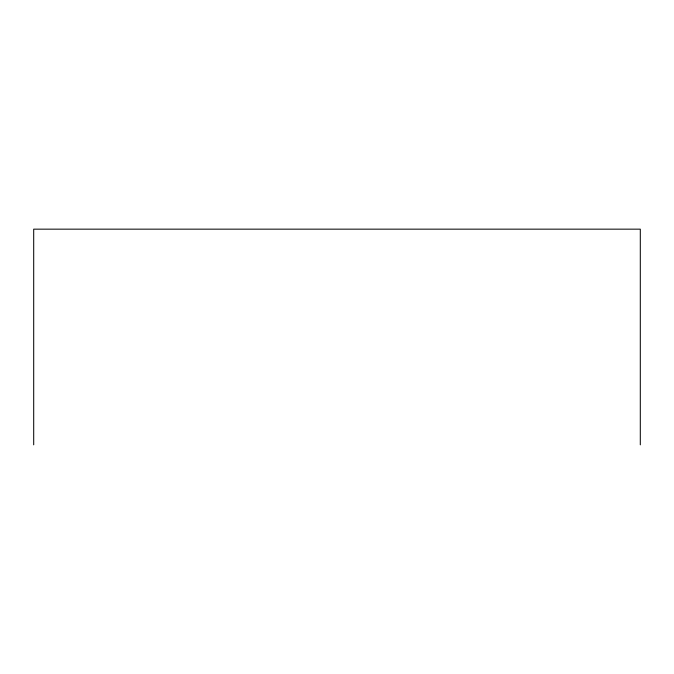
<?xml version="1.0" encoding="UTF-8"?>
<svg xmlns="http://www.w3.org/2000/svg" width="674" height="674" viewBox="0 0 674 674"><rect width="100%" height="100%" fill="white"/><g stroke="black" fill="none" stroke-linecap="round" stroke-linejoin="round"><path stroke-width="1.01" d="M640.3 444.84L640.3 229.16L33.7 229.16L33.7 444.84"/></g></svg>
